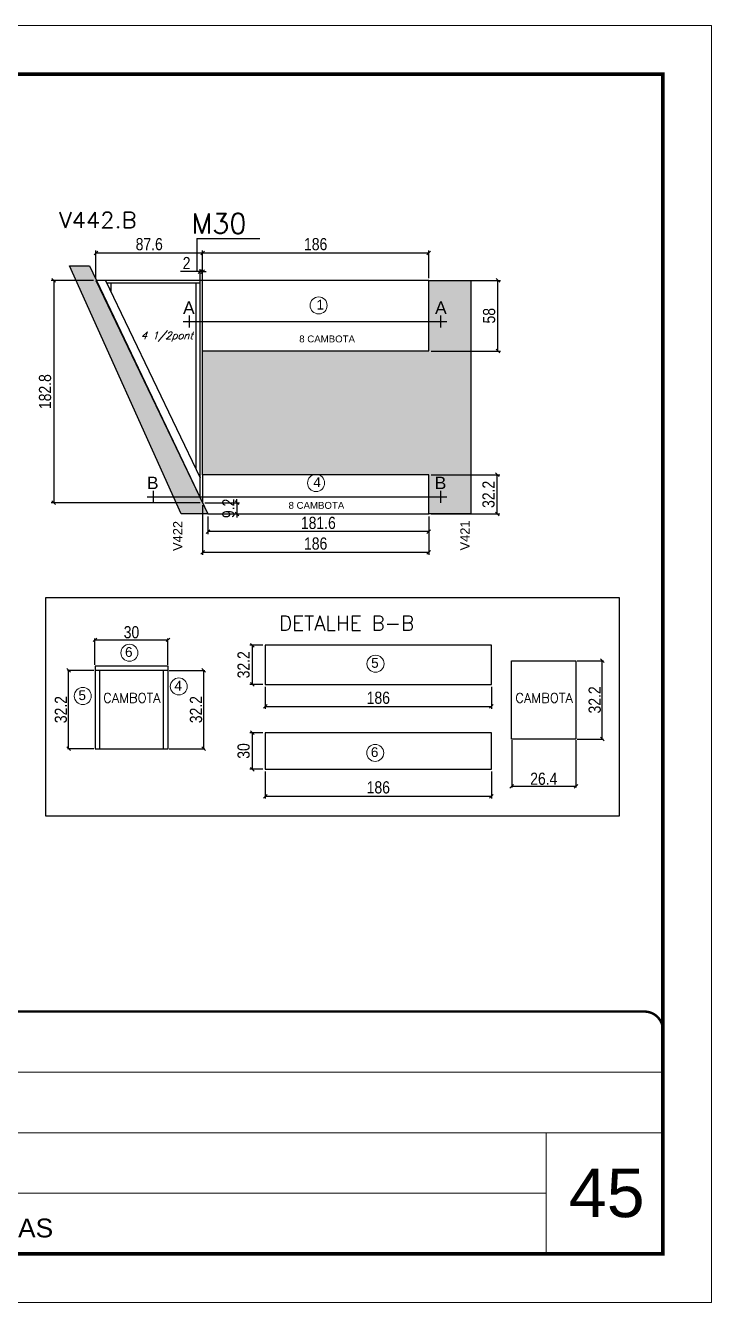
# Model space of a CAD drawing. Extents: x -3394 to 16474, y -5031 to 14397.
# Drawn here: x 5193 to 5757, y 712 to 1762 of the extents above; entities that cross this region are included whole.
import ezdxf
from ezdxf.enums import TextEntityAlignment as Align

# ---------------------------------------------------------------- set-up
doc = ezdxf.new("R2010")
doc.units = 0
doc.linetypes.add('CONTINUO', pattern=[0])
doc.linetypes.add('DASHED', pattern=[0.75, 0.5, -0.25])
doc.layers.get('0').update_dxf_attribs({"linetype": 'CONTINUOUS'})
doc.layers.get('Defpoints').update_dxf_attribs({"linetype": 'CONTINUOUS'})
for name, color, linetype in [('5', 5, 'CONTINUOUS'), ('COTA', 241, 'CONTINUOUS'), ('detalhes', 4, 'CONTINUOUS'), ('NOMENCLATURA', 7, 'CONTINUOUS'), ('Painéis', 200, 'CONTINUOUS'), ('SARR_2.2x7', 40, 'CONTINUOUS'), ('SARR_3.5x7', 81, 'CONTINUOUS'), ('texto', 7, 'CONTINUOUS')]:
    doc.layers.add(name, color=color, linetype=linetype)
for name, color, linetype, lineweight in [('CARIMBO', 255, 'CONTINUOUS', 9), ('Folhas', 255, 'CONTINUOUS', 9), ('NUMERACAO', 7, 'CONTINUOUS', 15), ('SARRAFO DE PRESSAO', 251, 'DASHED', 9), ('Texto Seção', 7, 'CONTINUOUS', 15)]:
    doc.layers.add(name, color=color, linetype=linetype, lineweight=lineweight)
doc.styles.add('ARIAL', font='arial.ttf')
doc.styles.add('COTA TECNICA', font='techl___.ttf', dxfattribs={"height": 10})
doc.styles.add('COTA TECNICA 2X', font='techl___.ttf', dxfattribs={"height": 10})
doc.styles.add('REGUA-120', font='ROMANS.shx', dxfattribs={"height": 15})
doc.styles.add('ROMANS', font='romans.shx')
doc.styles.get("Standard").update_dxf_attribs({"font": 'ROMANS.SHX'})
doc.dimstyles.new('PAINEL', dxfattribs={"dimtxt": 10, "dimasz": 3, "dimexe": 3, "dimexo": 3, "dimgap": 3, "dimtad": 1, "dimdec": 1, "dimzin": 12, "dimdsep": 46, "dimtxsty": 'COTA TECNICA', "dimblk1": 'OBLIQUE', "dimblk2": 'OBLIQUE', "dimsah": 1, "dimcen": 0.9, "dimclrd": 4, "dimclre": 4, "dimclrt": 240, "dimadec": 1, "dimazin": 3, "dimtfac": 1, "dimtdec": 1, "dimtmove": 0, "dimatfit": 3, "dimfxl": 1, "dimtolj": 1, "dimtzin": 12, "dimarcsym": 0})
doc.dimstyles.new('SECAO', dxfattribs={"dimscale": 0.333333, "dimtxt": 5, "dimasz": 9, "dimexe": 3, "dimexo": 3, "dimgap": 3, "dimtad": 1, "dimdec": 1, "dimlfac": 0.5, "dimzin": 12, "dimdsep": 46, "dimtxsty": 'COTA TECNICA 2X', "dimblk1": 'OBLIQUE', "dimblk2": 'OBLIQUE', "dimsah": 1, "dimcen": 0.9, "dimclrd": 4, "dimclre": 4, "dimclrt": 240, "dimadec": 1, "dimazin": 3, "dimtfac": 1, "dimtdec": 1, "dimtmove": 0, "dimatfit": 3, "dimfxl": 1, "dimtolj": 1, "dimtzin": 12, "dimarcsym": 0})
pattern_1 = [(50, (-2671.858, -4700.6904), (9.1092334, -0.7969543), [0.9525, -10.4775]), (355, (-2671.858, -4700.69), (-1.762171, 9.552842), [0.762, -8.382029]), (100.45144, (-2671.099, -4700.757), (7.347062, 8.7558876), [0.8095004, -8.904512]), (46.1842, (-2671.858, -4698.15), (13.553952, -2.102116), [1.42875, -15.71625]), (96.63556, (-2670.729, -4698.326), (11.870207, 12.371306), [1.214251, -13.35678]), (351.18415, (-2671.858, -4698.15), (11.870207, 12.371306), [1.142998, -12.572987]), (21, (-2670.588, -4698.7854), (7.5807196, -5.11326), [0.9525, -10.4775]), (326, (-2670.588, -4698.785), (3.090101, 9.209398), [0.762, -8.382]), (71.451445, (-2669.9565, -4699.2115), (10.670821, 4.0961384), [0.8095004, -8.904497]), (37.5, (-2671.8583, -4700.6904), (0.1544302, 4.2277519), [0, -8.2804, 0, -8.509, 0, -8.41375]), (7.5, (-2671.8583, -4700.6904), (3.3409831, 5.0090287), [0, -4.8514, 0, -8.0899, 0, -3.20675]), (327.5, (-2674.6904, -4700.6904), (6.7795298, -0.2864372), [0, -3.175, 0, -9.906, 0, -13.1445]), (317.5, (-2675.9604, -4700.6904), (7.406459, 1.2713246), [0, -4.1275, 0, -6.5786, 0, -9.3345])]

# ---------------------------------------------------------------- blocks, each defined once
blk = doc.blocks.new('9999999999')
at = {"color": 30, "linetype": 'CONTINUO'}
for p, q in [((98564.6, 34379.6), (99584, 34379.6)), ((98564.6, 34329.8), (99488, 34329.8)), ((99584, 34329.8), (99488, 34329.8)), ((99488, 34329.8), (99488, 34230.2)), ((98564.6, 34280), (99488, 34280))]:
    blk.add_line(p, q, dxfattribs=at)
at = {"color": 30, "linetype": 'CONTINUO', "const_width": 2}
blk.add_lwpolyline([(99584, 34230.2), (99584, 34414.4, 0.414214), (99569, 34429.4), (98229, 34429.4, 0.414214), (98214, 34414.4), (98214, 34245.2, 0.414214), (98229, 34230.2), (99584, 34230.2)], format="xyb", dxfattribs=at)
at = {"layer": 'Folhas'}
blk.add_lwpolyline([(98139, 34190.2), (99624, 34190.2), (99624, 35240.2), (98139, 35240.2)], close=True, dxfattribs=at)
at = {"layer": 'Folhas', "color": 30, "const_width": 3}
blk.add_lwpolyline([(98214, 34230.2), (99584, 34230.2), (99584, 35200.2), (98214, 35200.2)], close=True, dxfattribs=at)
at = {"color": 7, "linetype": 'Continuous', "ltscale": 5, "style": 'ARIAL'}
blk.add_text('PAINÉIS DE LAT. VIGAS', height=15.483, dxfattribs=at).set_placement((98837.7, 34243.7))
blk = doc.blocks.new('_Oblique')
at = {"color": 0, "linetype": 'ByBlock', "lineweight": -2}
blk.add_line((-0.5, -0.5), (0.5, 0.5), dxfattribs=at)
blk = doc.blocks.new('*D1253')
at = {"layer": 'COTA', "color": 4, "linetype": 'Continuous', "lineweight": -2, "transparency": 16777216}
for p, q in [((5249.3, 1552.6), (5214.6, 1552.6)), ((5216.6, 1552.6), (5216.6, 1369.8)), ((5336.9, 1369.8), (5214.6, 1369.8))]:
    blk.add_line(p, q, dxfattribs=at)
at = {"layer": 'Defpoints', "color": 0, "linetype": 'Continuous', "transparency": 16777216}
for p in [(5251.3, 1552.6), (5216.6, 1369.8), (5338.9, 1369.8)]:
    blk.add_point(p, dxfattribs=at)
at = {"layer": 'COTA', "color": 4, "linetype": 'Continuous', "lineweight": -2, "transparency": 16777216, "xscale": 3, "yscale": 3, "zscale": 3}
for p, rotation in [((5216.6, 1552.6), 90), ((5216.6, 1369.8), 270)]:
    blk.add_blockref('_Oblique', p, dxfattribs=dict(at, rotation=rotation))
at = {"layer": 'COTA', "color": 240, "linetype": 'Continuous', "transparency": 16777216, "insert": (5209.5, 1461.2), "char_height": 10, "attachment_point": 5, "rotation": 90, "style": 'COTA TECNICA'}
blk.add_mtext('\\A1;182.8', dxfattribs=at)
blk = doc.blocks.new('*D1254')
at = {"layer": 'COTA', "color": 4, "linetype": 'Continuous', "lineweight": -2, "transparency": 16777216}
for p, q in [((5251.3, 1554.6), (5251.3, 1577.3)), ((5251.3, 1575.3), (5338.9, 1575.3)), ((5338.9, 1554.6), (5338.9, 1577.3))]:
    blk.add_line(p, q, dxfattribs=at)
at = {"layer": 'Defpoints', "color": 0, "linetype": 'Continuous', "transparency": 16777216}
for p in [(5338.9, 1575.3), (5251.3, 1552.6), (5338.9, 1552.6)]:
    blk.add_point(p, dxfattribs=at)
at = {"layer": 'COTA', "color": 4, "linetype": 'Continuous', "lineweight": -2, "transparency": 16777216, "xscale": 3, "yscale": 3, "zscale": 3, "rotation": 180}
blk.add_blockref('_Oblique', (5251.3, 1575.3), dxfattribs=at)
at = {"layer": 'COTA', "color": 4, "linetype": 'Continuous', "lineweight": -2, "transparency": 16777216, "xscale": 3, "yscale": 3, "zscale": 3}
blk.add_blockref('_Oblique', (5338.9, 1575.3), dxfattribs=at)
at = {"layer": 'COTA', "color": 240, "linetype": 'Continuous', "transparency": 16777216, "insert": (5295.1, 1582.4), "char_height": 10, "attachment_point": 5, "style": 'COTA TECNICA'}
blk.add_mtext('\\A1;87.6', dxfattribs=at)
blk = doc.blocks.new('*D1255')
at = {"layer": 'COTA', "color": 4, "linetype": 'Continuous', "lineweight": -2, "transparency": 16777216}
for p, q in [((5338.9, 1554.6), (5338.9, 1577.3)), ((5338.9, 1575.3), (5524.9, 1575.3)), ((5524.9, 1554.6), (5524.9, 1577.3))]:
    blk.add_line(p, q, dxfattribs=at)
at = {"layer": 'Defpoints', "color": 0, "linetype": 'Continuous', "transparency": 16777216}
for p in [(5524.9, 1575.3), (5338.9, 1552.6), (5524.9, 1552.6)]:
    blk.add_point(p, dxfattribs=at)
at = {"layer": 'COTA', "color": 4, "linetype": 'Continuous', "lineweight": -2, "transparency": 16777216, "xscale": 3, "yscale": 3, "zscale": 3, "rotation": 180}
blk.add_blockref('_Oblique', (5338.9, 1575.3), dxfattribs=at)
at = {"layer": 'COTA', "color": 4, "linetype": 'Continuous', "lineweight": -2, "transparency": 16777216, "xscale": 3, "yscale": 3, "zscale": 3}
blk.add_blockref('_Oblique', (5524.9, 1575.3), dxfattribs=at)
at = {"layer": 'COTA', "color": 240, "linetype": 'Continuous', "transparency": 16777216, "insert": (5431.9, 1582.4), "char_height": 10, "attachment_point": 5, "style": 'COTA TECNICA'}
blk.add_mtext('\\A1;186', dxfattribs=at)
blk = doc.blocks.new('*D1257')
at = {"layer": 'COTA', "color": 4, "linetype": 'Continuous', "lineweight": -2, "transparency": 16777216}
for p, q in [((5526.9, 1552.6), (5583.7, 1552.6)), ((5581.7, 1494.6), (5581.7, 1552.6)), ((5526.9, 1494.6), (5583.7, 1494.6))]:
    blk.add_line(p, q, dxfattribs=at)
at = {"layer": 'Defpoints', "color": 0, "linetype": 'Continuous', "transparency": 16777216}
for p in [(5524.9, 1552.6), (5581.7, 1552.6), (5524.9, 1494.6)]:
    blk.add_point(p, dxfattribs=at)
at = {"layer": 'COTA', "color": 4, "linetype": 'Continuous', "lineweight": -2, "transparency": 16777216, "xscale": 3, "yscale": 3, "zscale": 3}
for p, rotation in [((5581.7, 1552.6), 90), ((5581.7, 1494.6), 270)]:
    blk.add_blockref('_Oblique', p, dxfattribs=dict(at, rotation=rotation))
at = {"layer": 'COTA', "color": 240, "linetype": 'Continuous', "transparency": 16777216, "insert": (5574.5, 1523.6), "char_height": 10, "attachment_point": 5, "rotation": 90, "style": 'COTA TECNICA'}
blk.add_mtext('\\A1;58', dxfattribs=at)
blk = doc.blocks.new('*D1258')
at = {"layer": 'COTA', "color": 4, "linetype": 'Continuous', "lineweight": -2, "transparency": 16777216}
for p, q in [((5526.9, 1392.8), (5583.2, 1392.8)), ((5581.2, 1360.6), (5581.2, 1392.8)), ((5526.9, 1360.6), (5583.2, 1360.6))]:
    blk.add_line(p, q, dxfattribs=at)
at = {"layer": 'Defpoints', "color": 0, "linetype": 'Continuous', "transparency": 16777216}
for p in [(5524.9, 1392.8), (5581.2, 1392.8), (5524.9, 1360.6)]:
    blk.add_point(p, dxfattribs=at)
at = {"layer": 'COTA', "color": 4, "linetype": 'Continuous', "lineweight": -2, "transparency": 16777216, "xscale": 3, "yscale": 3, "zscale": 3}
for p, rotation in [((5581.2, 1392.8), 90), ((5581.2, 1360.6), 270)]:
    blk.add_blockref('_Oblique', p, dxfattribs=dict(at, rotation=rotation))
at = {"layer": 'COTA', "color": 240, "linetype": 'Continuous', "transparency": 16777216, "insert": (5574, 1376.7), "char_height": 10, "attachment_point": 5, "rotation": 90, "style": 'COTA TECNICA'}
blk.add_mtext('\\A1;32.2', dxfattribs=at)
blk = doc.blocks.new('*D1250')
at = {"layer": 'COTA', "color": 4, "linetype": 'Continuous', "lineweight": -2, "transparency": 16777216}
for p, q in [((5338.9, 1367.8), (5338.9, 1327)), ((5524.9, 1358.6), (5524.9, 1327)), ((5524.9, 1329), (5338.9, 1329))]:
    blk.add_line(p, q, dxfattribs=at)
at = {"layer": 'Defpoints', "color": 0, "linetype": 'Continuous', "transparency": 16777216}
for p in [(5338.9, 1369.8), (5524.9, 1360.6), (5338.9, 1329)]:
    blk.add_point(p, dxfattribs=at)
at = {"layer": 'COTA', "color": 4, "linetype": 'Continuous', "lineweight": -2, "transparency": 16777216, "xscale": 3, "yscale": 3, "zscale": 3, "rotation": 180}
blk.add_blockref('_Oblique', (5338.9, 1329), dxfattribs=at)
at = {"layer": 'COTA', "color": 4, "linetype": 'Continuous', "lineweight": -2, "transparency": 16777216, "xscale": 3, "yscale": 3, "zscale": 3}
blk.add_blockref('_Oblique', (5524.9, 1329), dxfattribs=at)
at = {"layer": 'COTA', "color": 240, "linetype": 'Continuous', "transparency": 16777216, "insert": (5431.9, 1336.2), "char_height": 10, "attachment_point": 5, "style": 'COTA TECNICA'}
blk.add_mtext('\\A1;186', dxfattribs=at)
blk = doc.blocks.new('*D1251')
at = {"layer": 'COTA', "color": 4, "linetype": 'Continuous', "lineweight": -2, "transparency": 16777216}
for p, q in [((5343.3, 1358.6), (5343.3, 1344.1)), ((5524.9, 1358.6), (5524.9, 1344.1)), ((5524.9, 1346.1), (5343.3, 1346.1))]:
    blk.add_line(p, q, dxfattribs=at)
at = {"layer": 'Defpoints', "color": 0, "linetype": 'Continuous', "transparency": 16777216}
for p in [(5343.3, 1360.6), (5524.9, 1360.6), (5343.3, 1346.1)]:
    blk.add_point(p, dxfattribs=at)
at = {"layer": 'COTA', "color": 4, "linetype": 'Continuous', "lineweight": -2, "transparency": 16777216, "xscale": 3, "yscale": 3, "zscale": 3, "rotation": 180}
blk.add_blockref('_Oblique', (5343.3, 1346.1), dxfattribs=at)
at = {"layer": 'COTA', "color": 4, "linetype": 'Continuous', "lineweight": -2, "transparency": 16777216, "xscale": 3, "yscale": 3, "zscale": 3}
blk.add_blockref('_Oblique', (5524.9, 1346.1), dxfattribs=at)
at = {"layer": 'COTA', "color": 240, "linetype": 'Continuous', "transparency": 16777216, "insert": (5434.1, 1353.2), "char_height": 10, "attachment_point": 5, "style": 'COTA TECNICA'}
blk.add_mtext('\\A1;181.6', dxfattribs=at)
blk = doc.blocks.new('*D1252')
at = {"layer": 'COTA', "color": 4, "linetype": 'Continuous', "lineweight": -2, "transparency": 16777216}
for p, q in [((5340.9, 1369.8), (5369.2, 1369.8)), ((5367.2, 1369.8), (5367.2, 1372.8)), ((5367.2, 1369.8), (5367.2, 1360.6)), ((5345.3, 1360.6), (5369.2, 1360.6)), ((5367.2, 1360.6), (5367.2, 1357.6))]:
    blk.add_line(p, q, dxfattribs=at)
at = {"layer": 'Defpoints', "color": 0, "linetype": 'Continuous', "transparency": 16777216}
for p in [(5338.9, 1369.8), (5343.3, 1360.6), (5367.2, 1360.6)]:
    blk.add_point(p, dxfattribs=at)
at = {"layer": 'COTA', "color": 4, "linetype": 'Continuous', "lineweight": -2, "transparency": 16777216, "xscale": 3, "yscale": 3, "zscale": 3}
for p, rotation in [((5367.2, 1369.8), 270), ((5367.2, 1360.6), 90)]:
    blk.add_blockref('_Oblique', p, dxfattribs=dict(at, rotation=rotation))
at = {"layer": 'COTA', "color": 240, "linetype": 'Continuous', "transparency": 16777216, "insert": (5360.2, 1365.2), "char_height": 10, "attachment_point": 5, "rotation": 90, "style": 'COTA TECNICA'}
blk.add_mtext('\\A1;9.2', dxfattribs=at)
blk = doc.blocks.new('*D1256')
at = {"layer": 'COTA', "color": 4, "linetype": 'Continuous', "lineweight": -2, "transparency": 16777216}
for p, q in [((5336.9, 1559.9), (5320.8, 1559.9)), ((5336.9, 1550.7), (5336.9, 1561.9)), ((5338.9, 1559.9), (5336.9, 1559.9)), ((5338.9, 1550.7), (5338.9, 1561.9)), ((5338.9, 1559.9), (5341.9, 1559.9))]:
    blk.add_line(p, q, dxfattribs=at)
at = {"layer": 'Defpoints', "color": 0, "linetype": 'Continuous', "transparency": 16777216}
for p in [(5336.9, 1559.9), (5336.9, 1548.7), (5338.9, 1548.7)]:
    blk.add_point(p, dxfattribs=at)
at = {"layer": 'COTA', "color": 4, "linetype": 'Continuous', "lineweight": -2, "transparency": 16777216, "xscale": 3, "yscale": 3, "zscale": 3}
blk.add_blockref('_Oblique', (5336.9, 1559.9), dxfattribs=at)
at = {"layer": 'COTA', "color": 4, "linetype": 'Continuous', "lineweight": -2, "transparency": 16777216, "xscale": 3, "yscale": 3, "zscale": 3, "rotation": 180}
blk.add_blockref('_Oblique', (5338.9, 1559.9), dxfattribs=at)
at = {"layer": 'COTA', "color": 240, "linetype": 'Continuous', "transparency": 16777216, "insert": (5325.8, 1566.9), "char_height": 10, "attachment_point": 5, "style": 'COTA TECNICA'}
blk.add_mtext('\\A1;2', dxfattribs=at)
blk = doc.blocks.new('*D1275')
at = {"layer": 'COTA', "color": 4, "lineweight": -2, "transparency": 16777216}
for p, q in [((5249.5, 1231.9), (5227.8, 1231.9)), ((5228.8, 1167.5), (5228.8, 1231.9)), ((5249.5, 1167.5), (5227.8, 1167.5))]:
    blk.add_line(p, q, dxfattribs=at)
at = {"layer": 'Defpoints', "color": 0, "transparency": 16777216}
for p in [(5228.8, 1231.9), (5250.5, 1231.9), (5250.5, 1167.5)]:
    blk.add_point(p, dxfattribs=at)
at = {"layer": 'COTA', "color": 4, "lineweight": -2, "transparency": 16777216, "xscale": 3, "yscale": 3, "zscale": 3}
for p, rotation in [((5228.8, 1231.9), 90), ((5228.8, 1167.5), 270)]:
    blk.add_blockref('_Oblique', p, dxfattribs=dict(at, rotation=rotation))
at = {"layer": 'COTA', "color": 240, "transparency": 16777216, "insert": (5222.5, 1199.7), "char_height": 10, "attachment_point": 5, "rotation": 90, "style": 'COTA TECNICA 2X'}
blk.add_mtext('\\A1;32.2', dxfattribs=at)
blk = doc.blocks.new('*D1276')
at = {"layer": 'COTA', "color": 4, "lineweight": -2, "transparency": 16777216}
for p, q in [((5311.5, 1231.9), (5340.9, 1231.9)), ((5339.9, 1167.5), (5339.9, 1231.9)), ((5311.5, 1167.5), (5340.9, 1167.5))]:
    blk.add_line(p, q, dxfattribs=at)
at = {"layer": 'Defpoints', "color": 0, "transparency": 16777216}
for p in [(5310.5, 1231.9), (5339.9, 1231.9), (5310.5, 1167.5)]:
    blk.add_point(p, dxfattribs=at)
at = {"layer": 'COTA', "color": 4, "lineweight": -2, "transparency": 16777216, "xscale": 3, "yscale": 3, "zscale": 3}
for p, rotation in [((5339.9, 1231.9), 90), ((5339.9, 1167.5), 270)]:
    blk.add_blockref('_Oblique', p, dxfattribs=dict(at, rotation=rotation))
at = {"layer": 'COTA', "color": 240, "transparency": 16777216, "insert": (5333.6, 1199.7), "char_height": 10, "attachment_point": 5, "rotation": 90, "style": 'COTA TECNICA 2X'}
blk.add_mtext('\\A1;32.2', dxfattribs=at)
blk = doc.blocks.new('*D1277')
at = {"layer": 'COTA', "color": 4, "lineweight": -2, "transparency": 16777216}
for p, q in [((5250.5, 1236.5), (5250.5, 1258.1)), ((5250.5, 1257.1), (5310.5, 1257.1)), ((5310.5, 1236.5), (5310.5, 1258.1))]:
    blk.add_line(p, q, dxfattribs=at)
at = {"layer": 'Defpoints', "color": 0, "transparency": 16777216}
for p in [(5310.5, 1257.1), (5250.5, 1235.5), (5310.5, 1235.5)]:
    blk.add_point(p, dxfattribs=at)
at = {"layer": 'COTA', "color": 4, "lineweight": -2, "transparency": 16777216, "xscale": 3, "yscale": 3, "zscale": 3, "rotation": 180}
blk.add_blockref('_Oblique', (5250.5, 1257.1), dxfattribs=at)
at = {"layer": 'COTA', "color": 4, "lineweight": -2, "transparency": 16777216, "xscale": 3, "yscale": 3, "zscale": 3}
blk.add_blockref('_Oblique', (5310.5, 1257.1), dxfattribs=at)
at = {"layer": 'COTA', "color": 240, "transparency": 16777216, "insert": (5280.5, 1263.3), "char_height": 10, "attachment_point": 5, "style": 'COTA TECNICA 2X'}
blk.add_mtext('\\A1;30', dxfattribs=at)
blk = doc.blocks.new('*D1269')
at = {"layer": 'COTA', "color": 4, "linetype": 'Continuous', "lineweight": -2, "transparency": 16777216}
for p, q in [((5388.4, 1252.7), (5377.9, 1252.7)), ((5379.9, 1220.5), (5379.9, 1252.7)), ((5388.4, 1220.5), (5377.9, 1220.5))]:
    blk.add_line(p, q, dxfattribs=at)
at = {"layer": 'Defpoints', "color": 0, "linetype": 'Continuous', "transparency": 16777216}
for p in [(5379.9, 1252.7), (5390.4, 1252.7), (5390.4, 1220.5)]:
    blk.add_point(p, dxfattribs=at)
at = {"layer": 'COTA', "color": 4, "linetype": 'Continuous', "lineweight": -2, "transparency": 16777216, "xscale": 3, "yscale": 3, "zscale": 3}
for p, rotation in [((5379.9, 1252.7), 90), ((5379.9, 1220.5), 270)]:
    blk.add_blockref('_Oblique', p, dxfattribs=dict(at, rotation=rotation))
at = {"layer": 'COTA', "color": 240, "linetype": 'Continuous', "transparency": 16777216, "insert": (5372.7, 1236.6), "char_height": 10, "attachment_point": 5, "rotation": 90, "style": 'COTA TECNICA'}
blk.add_mtext('\\A1;32.2', dxfattribs=at)
blk = doc.blocks.new('*D1270')
at = {"layer": 'COTA', "color": 4, "linetype": 'Continuous', "lineweight": -2, "transparency": 16777216}
for p, q in [((5390.4, 1218.5), (5390.4, 1200.3)), ((5576.4, 1218.5), (5576.4, 1200.3)), ((5390.4, 1202.3), (5576.4, 1202.3))]:
    blk.add_line(p, q, dxfattribs=at)
at = {"layer": 'Defpoints', "color": 0, "linetype": 'Continuous', "transparency": 16777216}
for p in [(5390.4, 1220.5), (5576.4, 1220.5), (5576.4, 1202.3)]:
    blk.add_point(p, dxfattribs=at)
at = {"layer": 'COTA', "color": 4, "linetype": 'Continuous', "lineweight": -2, "transparency": 16777216, "xscale": 3, "yscale": 3, "zscale": 3, "rotation": 180}
blk.add_blockref('_Oblique', (5390.4, 1202.3), dxfattribs=at)
at = {"layer": 'COTA', "color": 4, "linetype": 'Continuous', "lineweight": -2, "transparency": 16777216, "xscale": 3, "yscale": 3, "zscale": 3}
blk.add_blockref('_Oblique', (5576.4, 1202.3), dxfattribs=at)
at = {"layer": 'COTA', "color": 240, "linetype": 'Continuous', "transparency": 16777216, "insert": (5483.4, 1209.4), "char_height": 10, "attachment_point": 5, "style": 'COTA TECNICA'}
blk.add_mtext('\\A1;186', dxfattribs=at)
blk = doc.blocks.new('*D1271')
at = {"layer": 'COTA', "color": 4, "linetype": 'Continuous', "lineweight": -2, "transparency": 16777216}
for p, q in [((5388.4, 1180.7), (5377.9, 1180.7)), ((5379.9, 1150.7), (5379.9, 1180.7)), ((5388.4, 1150.7), (5377.9, 1150.7))]:
    blk.add_line(p, q, dxfattribs=at)
at = {"layer": 'Defpoints', "color": 0, "linetype": 'Continuous', "transparency": 16777216}
for p in [(5379.9, 1180.7), (5390.4, 1180.7), (5390.4, 1150.7)]:
    blk.add_point(p, dxfattribs=at)
at = {"layer": 'COTA', "color": 4, "linetype": 'Continuous', "lineweight": -2, "transparency": 16777216, "xscale": 3, "yscale": 3, "zscale": 3}
for p, rotation in [((5379.9, 1180.7), 90), ((5379.9, 1150.7), 270)]:
    blk.add_blockref('_Oblique', p, dxfattribs=dict(at, rotation=rotation))
at = {"layer": 'COTA', "color": 240, "linetype": 'Continuous', "transparency": 16777216, "insert": (5372.7, 1165.7), "char_height": 10, "attachment_point": 5, "rotation": 90, "style": 'COTA TECNICA'}
blk.add_mtext('\\A1;30', dxfattribs=at)
blk = doc.blocks.new('*D1272')
at = {"layer": 'COTA', "color": 4, "linetype": 'Continuous', "lineweight": -2, "transparency": 16777216}
for p, q in [((5390.4, 1148.7), (5390.4, 1126.5)), ((5576.4, 1148.7), (5576.4, 1126.5)), ((5390.4, 1128.5), (5576.4, 1128.5))]:
    blk.add_line(p, q, dxfattribs=at)
at = {"layer": 'Defpoints', "color": 0, "linetype": 'Continuous', "transparency": 16777216}
for p in [(5390.4, 1150.7), (5576.4, 1150.7), (5576.4, 1128.5)]:
    blk.add_point(p, dxfattribs=at)
at = {"layer": 'COTA', "color": 4, "linetype": 'Continuous', "lineweight": -2, "transparency": 16777216, "xscale": 3, "yscale": 3, "zscale": 3, "rotation": 180}
blk.add_blockref('_Oblique', (5390.4, 1128.5), dxfattribs=at)
at = {"layer": 'COTA', "color": 4, "linetype": 'Continuous', "lineweight": -2, "transparency": 16777216, "xscale": 3, "yscale": 3, "zscale": 3}
blk.add_blockref('_Oblique', (5576.4, 1128.5), dxfattribs=at)
at = {"layer": 'COTA', "color": 240, "linetype": 'Continuous', "transparency": 16777216, "insert": (5483.4, 1135.7), "char_height": 10, "attachment_point": 5, "style": 'COTA TECNICA'}
blk.add_mtext('\\A1;186', dxfattribs=at)
blk = doc.blocks.new('*D1267')
at = {"layer": 'COTA', "color": 4, "lineweight": -2, "transparency": 16777216}
for p, q in [((5593, 1174.5), (5593, 1135.7)), ((5645.8, 1174.5), (5645.8, 1135.7)), ((5593, 1136.7), (5645.8, 1136.7))]:
    blk.add_line(p, q, dxfattribs=at)
at = {"layer": 'Defpoints', "color": 0, "transparency": 16777216}
for p in [(5593, 1175.5), (5645.8, 1175.5), (5645.8, 1136.7)]:
    blk.add_point(p, dxfattribs=at)
at = {"layer": 'COTA', "color": 4, "lineweight": -2, "transparency": 16777216, "xscale": 3, "yscale": 3, "zscale": 3, "rotation": 180}
blk.add_blockref('_Oblique', (5593, 1136.7), dxfattribs=at)
at = {"layer": 'COTA', "color": 4, "lineweight": -2, "transparency": 16777216, "xscale": 3, "yscale": 3, "zscale": 3}
blk.add_blockref('_Oblique', (5645.8, 1136.7), dxfattribs=at)
at = {"layer": 'COTA', "color": 240, "transparency": 16777216, "insert": (5619.4, 1142.8), "char_height": 10, "attachment_point": 5, "style": 'COTA TECNICA 2X'}
blk.add_mtext('\\A1;26.4', dxfattribs=at)
blk = doc.blocks.new('*D1268')
at = {"layer": 'COTA', "color": 4, "lineweight": -2, "transparency": 16777216}
for p, q in [((5646.8, 1239.9), (5668.5, 1239.9)), ((5667.5, 1175.5), (5667.5, 1239.9)), ((5646.8, 1175.5), (5668.5, 1175.5))]:
    blk.add_line(p, q, dxfattribs=at)
at = {"layer": 'Defpoints', "color": 0, "transparency": 16777216}
for p in [(5645.8, 1239.9), (5667.5, 1239.9), (5645.8, 1175.5)]:
    blk.add_point(p, dxfattribs=at)
at = {"layer": 'COTA', "color": 4, "lineweight": -2, "transparency": 16777216, "xscale": 3, "yscale": 3, "zscale": 3}
for p, rotation in [((5667.5, 1239.9), 90), ((5667.5, 1175.5), 270)]:
    blk.add_blockref('_Oblique', p, dxfattribs=dict(at, rotation=rotation))
at = {"layer": 'COTA', "color": 240, "transparency": 16777216, "insert": (5661.3, 1207.7), "char_height": 10, "attachment_point": 5, "rotation": 90, "style": 'COTA TECNICA 2X'}
blk.add_mtext('\\A1;32.2', dxfattribs=at)

msp = doc.modelspace()

# ---------------------------------------------------------------- hatches: boundary and pattern name
at = {"layer": 'COTA', "linetype": 'Continuous'}
h = msp.add_hatch(dxfattribs=at)
h.set_pattern_fill('AR-CONC', color=256, scale=0.05)
h.set_pattern_definition(pattern_1)
h.paths.add_polyline_path([(5229.46, 1564.61), (5245.91, 1564.61), (5343.31, 1360.61), (5321.26, 1360.61)])
h = msp.add_hatch(dxfattribs=at)
h.set_pattern_fill('AR-CONC', color=256, scale=0.05)
h.set_pattern_definition(pattern_1)
h.paths.add_polyline_path([(5338.9, 1392.81), (5524.9, 1392.81), (5524.9, 1360.61), (5559.4, 1360.61), (5559.4, 1552.61), (5524.9, 1552.61), (5524.9, 1494.61), (5338.9, 1494.61)])
h.paths.add_polyline_path([(5584.34, 1513.27), (5584.34, 1534.39), (5563.76, 1534.39), (5563.76, 1513.27)], flags=9)
h.paths.add_polyline_path([(5583.71, 1359.78), (5583.71, 1394.16), (5563.12, 1394.16), (5563.12, 1359.78)], flags=9)

# ---------------------------------------------------------------- linework, layer by layer
at = {"linetype": 'ByBlock'}
msp.add_lwpolyline([(5210.14, 1291.78), (5681.33, 1291.78), (5681.33, 1111.99), (5210.14, 1111.99)], close=True, dxfattribs=at)
at = {"layer": 'COTA', "linetype": 'Continuous'}
msp.add_lwpolyline([(5229.46, 1564.61), (5245.91, 1564.61), (5343.31, 1360.61), (5321.26, 1360.61), (5229.46, 1564.61)], dxfattribs=at)
msp.add_lwpolyline([(5338.9, 1494.61), (5524.9, 1494.61), (5524.9, 1552.61), (5559.4, 1552.61), (5559.4, 1360.61), (5524.9, 1360.61), (5524.9, 1392.81), (5338.9, 1392.81)], close=True, dxfattribs=at)
at = {"layer": 'detalhes', "color": 7}
for p, q in [((5327.87, 1523.82), (5327.87, 1513.82)), ((5534.61, 1523.82), (5534.61, 1513.82)), ((5322.87, 1518.82), (5539.61, 1518.82)), ((5298.46, 1379.72), (5298.46, 1369.72)), ((5534.61, 1379.72), (5534.61, 1369.72)), ((5293.46, 1374.72), (5539.61, 1374.72))]:
    msp.add_line(p, q, dxfattribs=at)
at = {"layer": 'NOMENCLATURA', "linetype": 'Continuous'}
for q in [(5386.13, 1587.02), (5334.24, 1559.95)]:
    msp.add_line((5334.24, 1587.02), q, dxfattribs=at)
at = {"layer": 'NUMERACAO', "color": 1}
for centre in [(5434.35, 1532.08), (5432.19, 1386.06), (5278.79, 1246.45), (5481.08, 1237.47), (5319.38, 1218.78), (5240.5, 1210.91), (5480.83, 1164.11)]:
    msp.add_circle(centre, 7, dxfattribs=at)
at = {"layer": 'Painéis', "linetype": 'Continuous'}
for p, q in [((5251.31, 1552.61), (5343.31, 1360.61)), ((5336.9, 1374), (5336.9, 1552.61)), ((5338.9, 1494.61), (5338.9, 1552.61)), ((5338.9, 1392.81), (5338.9, 1369.83)), ((5524.9, 1360.61), (5524.9, 1392.81)), ((5343.31, 1360.61), (5524.9, 1360.61)), ((5310.55, 1235.47), (5250.55, 1235.47)), ((5250.55, 1235.47), (5250.55, 1167.47)), ((5310.55, 1231.87), (5250.55, 1231.87)), ((5254.15, 1231.87), (5254.15, 1167.47)), ((5306.95, 1167.47), (5306.95, 1231.87)), ((5310.55, 1167.47), (5310.55, 1235.47)), ((5250.55, 1167.47), (5310.55, 1167.47))]:
    msp.add_line(p, q, dxfattribs=at)
for points in [[(5524.9, 1494.61), (5524.9, 1552.61), (5251.31, 1552.61)], [(5524.9, 1392.81), (5338.9, 1392.81), (5338.9, 1494.61), (5524.9, 1494.61)]]:
    msp.add_lwpolyline(points, dxfattribs=at)
for points in [[(5576.37, 1252.68), (5390.37, 1252.68), (5390.37, 1220.48), (5576.37, 1220.48)], [(5592.97, 1239.87), (5645.77, 1239.87), (5645.77, 1175.47), (5592.97, 1175.47)], [(5576.37, 1180.74), (5390.37, 1180.74), (5390.37, 1150.74), (5576.37, 1150.74)]]:
    msp.add_lwpolyline(points, close=True, dxfattribs=at)
at = {"layer": 'SARR_2.2x7', "linetype": 'Continuous'}
for p, q in [((5259.08, 1552.61), (5336.9, 1390.2)), ((5336.9, 1550.41), (5260.13, 1550.41))]:
    msp.add_line(p, q, dxfattribs=at)
at = {"layer": 'SARR_3.5x7'}
for p, q in [((5263.63, 1550.41), (5263.63, 1543.11)), ((5333.4, 1550.41), (5333.4, 1397.51))]:
    msp.add_line(p, q, dxfattribs=at)

# ---------------------------------------------------------------- block references
at = {"layer": 'SARRAFO DE PRESSAO', "color": 6, "linetype": 'ByBlock'}
msp.add_blockref('9999999999', (-93866.77, -33477.98), dxfattribs=at)

# ---------------------------------------------------------------- texts
at = {"layer": '5', "color": 7, "linetype": 'Continuous'}
msp.add_text('DETALHE B-B', height=12, rotation=359.99996, dxfattribs=at).set_placement((5401.77, 1264.76))
at = {"layer": 'CARIMBO', "style": 'ARIAL'}
msp.add_text('45', height=40, dxfattribs=at).set_placement((5640.07, 782.37))
at = {"layer": 'detalhes', "color": 0, "linetype": 'Continuous', "style": 'ARIAL'}
for s, p in [('A', (5327.67, 1530.23)), ('A', (5534.81, 1530.23)), ('B', (5297.98, 1386.13)), ('B', (5534.52, 1386.13))]:
    msp.add_text(s, height=10.22, dxfattribs=at).set_placement(p, align=Align.MIDDLE_CENTER)
at = {"layer": 'NOMENCLATURA', "linetype": 'Continuous'}
msp.add_text('M30', height=16.5, dxfattribs=at).set_placement((5329.82, 1591.22))
at = {"layer": 'NOMENCLATURA', "linetype": 'Continuous', "style": 'ARIAL'}
for p in [(5418.4, 1501.7), (5409.61, 1364.83)]:
    msp.add_text('8 CAMBOTA', height=5.675, dxfattribs=at).set_placement(p)
for s, p in [('V421', (5558.37, 1330.6)), ('V422', (5322.29, 1330.17))]:
    msp.add_text(s, height=7.567, rotation=90, dxfattribs=at).set_placement(p)
at = {"layer": 'NUMERACAO', "color": 7, "style": 'ARIAL'}
for s, p in [('1', (5435.68, 1532.72)), ('4', (5433.08, 1386.7)), ('6', (5278.3, 1247.08)), ('5', (5480.59, 1238.11)), ('4', (5318.89, 1219.42)), ('5', (5240, 1211.55)), ('6', (5480.34, 1164.75))]:
    msp.add_text(s, height=8, dxfattribs=at).set_placement(p, align=Align.MIDDLE_CENTER)
at = {"layer": 'Painéis', "color": 1, "char_height": 7.875, "attachment_point": 5, "style": 'ROMANS'}
for insert in [(5280.81, 1209.36), (5619.63, 1209.36)]:
    msp.add_mtext('\\A1;CAMBOTA', dxfattribs=dict(at, insert=insert))
at = {"layer": 'texto', "color": 2, "insert": (5309.62, 1506.39), "char_height": 6, "attachment_point": 5, "style": 'ROMANS'}
msp.add_mtext('{\\Q19;\\C256;4 1/2pont}', dxfattribs=at)
at = {"layer": 'Texto Seção', "style": 'REGUA-120', "width": 1.05}
msp.add_text('V442.B', height=13, dxfattribs=at).set_placement((5220.91, 1595.75))

# ---------------------------------------------------------------- dimensions: what is measured, and where the dimension line sits
at = {"layer": 'COTA', "linetype": 'Continuous'}
for base, p1, p2, angle, override, picture, middle in [((5338.9, 1575.32), (5251.31, 1552.61), (5338.9, 1552.61), 180, {"dimexe": 2, "dimexo": 2, "dimgap": 2, "dimadec": 8, "dimtix": 1, "dimatfit": 2, "dimldrblk": 'Oblique'}, '*D1254', (5295.11, 1582.44)), ((5524.9, 1575.32), (5338.9, 1552.61), (5524.9, 1552.61), 180, {"dimexe": 2, "dimexo": 2, "dimgap": 2, "dimadec": 8, "dimtix": 1, "dimtmove": 1, "dimatfit": 2, "dimldrblk": 'Oblique'}, '*D1255', (5431.9, 1582.44)), ((5216.6, 1369.83), (5251.31, 1552.61), (5338.9, 1369.83), 90, {"dimexe": 2, "dimexo": 2, "dimgap": 2, "dimadec": 8, "dimtix": 1, "dimatfit": 2, "dimldrblk": 'Oblique'}, '*D1253', (5209.51, 1461.22)), ((5581.66, 1552.61), (5524.9, 1494.61), (5524.9, 1552.61), 90, {"dimexe": 2, "dimexo": 2, "dimgap": 2, "dimadec": 8, "dimtix": 1, "dimatfit": 2, "dimldrblk": 'Oblique'}, '*D1257', (5574.53, 1523.61)), ((5581.22, 1392.81), (5524.9, 1360.61), (5524.9, 1392.81), 90, {"dimexe": 2, "dimexo": 2, "dimgap": 2, "dimadec": 8, "dimtix": 1, "dimatfit": 2, "dimldrblk": 'Oblique'}, '*D1258', (5574, 1376.71)), ((5338.9, 1329.04), (5524.9, 1360.61), (5338.9, 1369.83), 180, {"dimexe": 2, "dimexo": 2, "dimgap": 2, "dimadec": 8, "dimtix": 1, "dimatfit": 2, "dimldrblk": 'Oblique'}, '*D1250', (5431.9, 1336.16)), ((5367.24, 1360.61), (5338.9, 1369.83), (5343.31, 1360.61), 90, {"dimexe": 2, "dimexo": 2, "dimgap": 2, "dimadec": 8, "dimtix": 1, "dimatfit": 2, "dimldrblk": 'Oblique'}, '*D1252', (5360.16, 1365.22)), ((5343.31, 1346.1), (5524.9, 1360.61), (5343.31, 1360.61), 180, {"dimexe": 2, "dimexo": 2, "dimgap": 2, "dimadec": 8, "dimtix": 1, "dimatfit": 2, "dimldrblk": 'Oblique'}, '*D1251', (5434.1, 1353.23)), ((5379.91, 1252.68), (5390.37, 1220.48), (5390.37, 1252.68), 90, {"dimexe": 2, "dimexo": 2, "dimgap": 2, "dimadec": 8, "dimtix": 1, "dimatfit": 2, "dimldrblk": 'Oblique'}, '*D1269', (5372.69, 1236.58)), ((5379.91, 1180.74), (5390.37, 1150.74), (5390.37, 1180.74), 90, {"dimexe": 2, "dimexo": 2, "dimgap": 2, "dimadec": 8, "dimtix": 1, "dimatfit": 2, "dimldrblk": 'Oblique'}, '*D1271', (5372.69, 1165.74))]:
    dim = msp.add_linear_dim(base=base, p1=p1, p2=p2, angle=angle, dimstyle='PAINEL', override=override, dxfattribs=at)
    dim.commit()
    dim.dimension.update_dxf_attribs({"geometry": picture, "text_midpoint": middle})
dim = msp.add_linear_dim(base=(5336.9, 1559.95), p1=(5338.9, 1548.7), p2=(5336.9, 1548.7), angle=180, dimstyle='PAINEL', override={"dimexe": 2, "dimexo": 2, "dimgap": 2, "dimadec": 8, "dimtix": 1, "dimatfit": 2, "dimldrblk": 'Oblique'}, dxfattribs=at)
dim.commit()
dim.dimension.update_dxf_attribs({"geometry": '*D1256', "text_midpoint": (5325.84, 1559.95), "dimtype": 160})
at = {"layer": 'COTA'}
for base, p1, p2, picture, middle in [((5310.55, 1257.1), (5250.55, 1235.47), (5310.55, 1235.47), '*D1277', (5280.55, 1263.32)), ((5645.77, 1136.71), (5592.97, 1175.47), (5645.77, 1175.47), '*D1267', (5619.37, 1142.81))]:
    dim = msp.add_linear_dim(base=base, p1=p1, p2=p2, dimstyle='SECAO', dxfattribs=at)
    dim.commit()
    dim.dimension.update_dxf_attribs({"geometry": picture, "text_midpoint": middle})
for base, p1, p2, picture, middle in [((5667.5, 1239.87), (5645.77, 1175.47), (5645.77, 1239.87), '*D1268', (5661.28, 1207.67)), ((5228.76, 1231.87), (5250.55, 1167.47), (5250.55, 1231.87), '*D1275', (5222.54, 1199.67)), ((5339.86, 1231.87), (5310.55, 1167.47), (5310.55, 1231.87), '*D1276', (5333.64, 1199.67))]:
    dim = msp.add_linear_dim(base=base, p1=p1, p2=p2, angle=90, dimstyle='SECAO', dxfattribs=at)
    dim.commit()
    dim.dimension.update_dxf_attribs({"geometry": picture, "text_midpoint": middle})
at = {"layer": 'COTA', "linetype": 'Continuous'}
for base, p1, p2, picture, middle in [((5576.37, 1202.29), (5390.37, 1220.48), (5576.37, 1220.48), '*D1270', (5483.37, 1209.41)), ((5576.37, 1128.54), (5390.37, 1150.74), (5576.37, 1150.74), '*D1272', (5483.37, 1135.67))]:
    dim = msp.add_linear_dim(base=base, p1=p1, p2=p2, dimstyle='PAINEL', override={"dimexe": 2, "dimexo": 2, "dimgap": 2, "dimadec": 8, "dimtix": 1, "dimatfit": 2, "dimldrblk": 'Oblique'}, dxfattribs=at)
    dim.commit()
    dim.dimension.update_dxf_attribs({"geometry": picture, "text_midpoint": middle})

doc.saveas('drawing.dxf')
